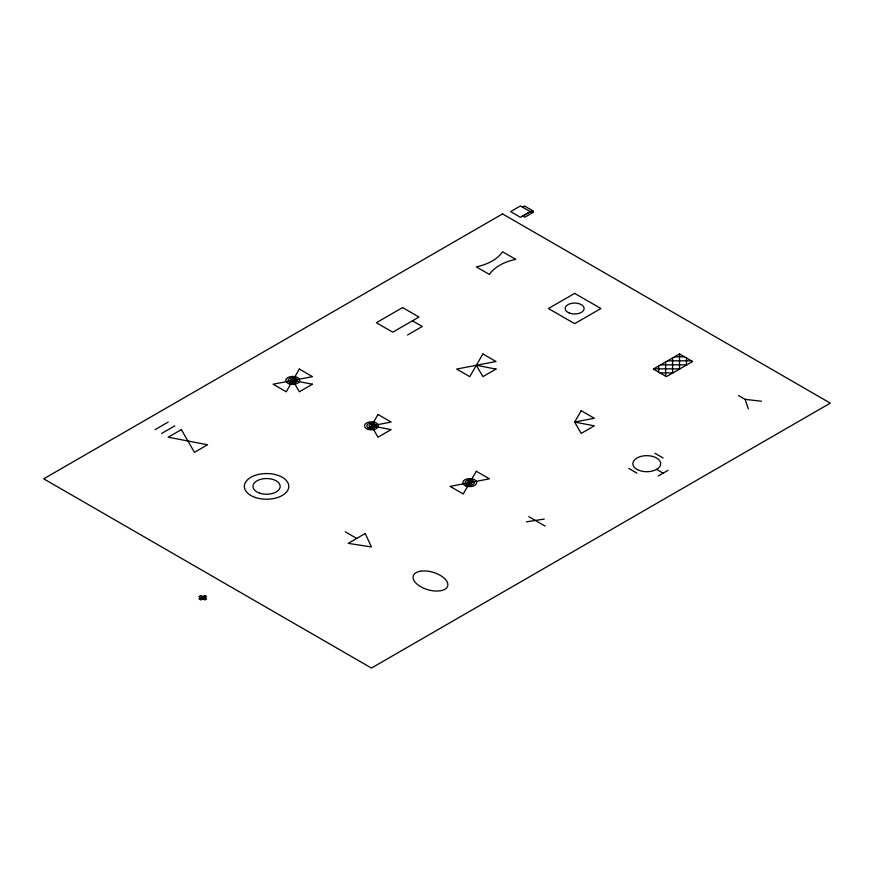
<?xml version="1.0" encoding="UTF-8"?>
<svg xmlns="http://www.w3.org/2000/svg" width="874" height="874" viewBox="0 0 874 874"><rect width="100%" height="100%" fill="white"/><g stroke="black" fill="none" stroke-linecap="round" stroke-linejoin="round"><path stroke-width="1.31" d="M522.521 207.127L524.487 205.991L533.402 211.137L531.436 212.273L520.445 205.947L510.613 211.628L520.445 217.309L530.278 211.628M155.135 429.626L168.245 422.055M161.69 433.406L174.8 425.846M407.502 335.015L422.251 326.494L412.419 320.824M679.535 353.937L653.315 369.068L666.425 376.639L692.645 361.508L679.535 353.937L679.524 369.079M658.231 475.98L668.064 470.31M526.366 521.844L544.284 519.069M674.542 356.811L684.528 356.811M667.594 360.831L691.476 360.831M660.646 364.84L686.866 364.84M653.686 368.861L679.906 368.861M659.892 372.87L672.958 372.87M738.53 395.561L745.085 399.352L761.472 401.242M654.954 453.278L663.148 458.009M656.592 469.36L663.148 473.151M628.734 468.42L636.928 473.151M528.77 516.665L545.158 526.126M345.23 531.807L356.701 538.428M202.866 596.581L204.8 597.696M200.78 597.794L202.713 598.909M745.085 399.352L748.363 408.813M686.472 357.947L686.472 365.07M672.576 357.958L672.576 373.089M665.617 361.967L665.617 376.181M658.668 365.988L658.668 372.16M299.345 369.068L286.235 391.781L273.125 384.21L312.455 376.639L299.345 369.068M378.005 414.484L371.45 425.846L378.005 437.197L391.115 429.626L371.45 425.846L391.115 422.055L378.005 414.484M482.885 353.937L469.775 376.639L456.665 369.068L495.995 361.508L482.885 353.937M476.33 471.25L463.22 493.963L450.11 486.392L489.44 478.821L476.33 471.25M581.21 410.704L574.655 422.055L581.21 433.406L594.32 425.846L574.655 422.055L594.32 418.275L581.21 410.704M502.55 213.912L43.7 478.821L371.45 668.053L830.3 403.132L502.55 213.912M531.436 211.137L522.827 216.107L524.793 217.244L533.402 212.273L531.436 211.137M181.355 429.626L168.245 437.197L207.575 444.768L194.465 452.328L181.355 429.626M402.586 307.572L376.366 322.714L392.754 332.175L418.974 317.033L402.586 307.572M312.455 384.21L299.345 391.781L292.79 380.43L312.455 384.21M574.655 293.38L548.435 308.522L574.655 323.664L600.875 308.522L574.655 293.38M495.995 369.068L482.885 376.639L476.33 365.288L495.995 369.068M200.78 595.522L198.933 596.581L204.8 599.968L206.646 598.909L200.78 595.522M204.713 595.522L198.933 598.854L200.867 599.968L206.646 596.636L204.713 595.522M365.212 533.511L348.191 543.344L371.45 546.949L365.212 533.511M515.66 259.327L502.55 251.756A44.803 25.87 0 0 1 476.33 266.887L489.44 274.458A44.803 25.87 0 0 1 515.66 259.327M420.547 571.214A9.581 5.539 0 0 0 413.489 575.289A15.656 9.035 0 0 0 413.326 579.112A21.708 12.531 0 0 0 415.718 582.892A29.934 17.283 0 0 0 427.178 589.513A21.708 12.531 0 0 0 433.723 590.89A15.656 9.035 0 0 0 440.343 590.791A9.581 5.539 0 0 0 447.401 586.716A15.656 9.035 0 0 0 447.564 582.892A21.708 12.531 0 0 0 445.172 579.112A29.934 17.283 0 0 0 433.712 572.503A21.708 12.531 0 0 0 427.168 571.115A15.656 9.035 0 0 0 420.547 571.214M255.448 497.514A22.243 12.848 0 0 0 288.813 486.392A22.243 12.848 0 0 0 255.448 475.27A22.243 12.848 0 0 0 255.448 497.514M259.775 493.187A13.591 7.844 0 0 0 280.161 486.392A13.591 7.844 0 0 0 259.775 479.597A13.591 7.844 0 0 0 259.775 493.187M468.475 483.715A2.316 1.333 0 0 0 472.091 482.699A2.316 1.333 0 0 0 468.759 481.399A2.316 1.333 0 0 0 468.475 483.715M467.175 484.83A4.632 2.677 0 0 0 474.396 482.798A4.632 2.677 0 0 0 467.754 480.197A4.632 2.677 0 0 0 467.175 484.83M465.875 485.933A6.948 4.009 0 0 0 476.712 482.896A6.948 4.009 0 0 0 466.738 478.996A6.948 4.009 0 0 0 465.875 485.933M370.15 426.949A2.316 1.333 0 0 0 373.766 425.933A2.316 1.333 0 0 0 370.434 424.633A2.316 1.333 0 0 0 370.15 426.949M369.134 428.162A4.632 2.677 0 0 0 376.082 425.846A4.632 2.677 0 0 0 369.134 423.519A4.632 2.677 0 0 0 369.134 428.162M367.976 429.32A6.948 4.009 0 0 0 378.398 425.846A6.948 4.009 0 0 0 367.976 422.361A6.948 4.009 0 0 0 367.976 429.32M289.316 383.904A6.948 4.009 0 0 0 299.738 380.43A6.948 4.009 0 0 0 289.316 376.945A6.948 4.009 0 0 0 289.316 383.904M290.19 382.648A4.632 2.677 0 0 0 297.411 380.616A4.632 2.677 0 0 0 290.769 378.016A4.632 2.677 0 0 0 290.19 382.648M291.49 381.534A2.316 1.333 0 0 0 295.106 380.518A2.316 1.333 0 0 0 291.774 379.229A2.316 1.333 0 0 0 291.49 381.534M638.97 470.332A13.908 8.03 0 0 0 660.635 464.258A13.908 8.03 0 0 0 640.686 456.468A13.908 8.03 0 0 0 638.97 470.332M569.345 313.045A9.472 5.463 0 0 0 584.105 308.915A9.472 5.463 0 0 0 570.514 303.606A9.472 5.463 0 0 0 569.345 313.045"/></g></svg>
